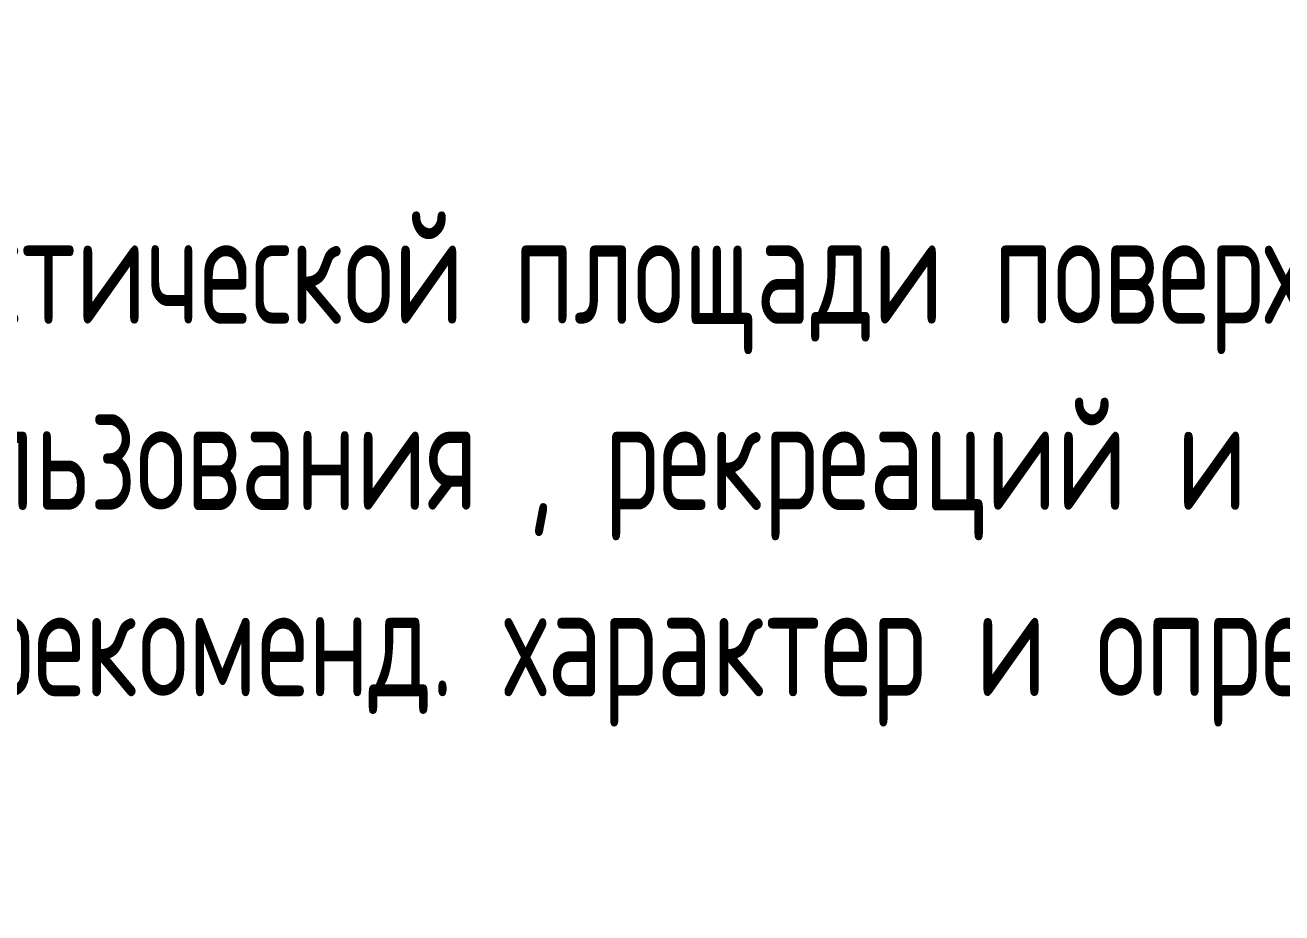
# Model space of a CAD drawing. Header units: millimetres. Extents: x 6718 to 598025, y -272259 to -37438.
# Drawn here: x 131418 to 134457, y -233157 to -231012 of the extents above; entities that cross this region are included whole.
import ezdxf

# ---------------------------------------------------------------- set-up
doc = ezdxf.new("R2010")
doc.units = ezdxf.units.MM
doc.layers.add('АР_Кровля', color=186, linetype='Continuous', lineweight=18)
doc.styles.add('ISOCPEUR', font='isocpeur.ttf', dxfattribs={"width": 0.7})

msp = doc.modelspace()

# ---------------------------------------------------------------- texts
at = {"layer": 'АР_Кровля', "color": 2, "lineweight": 40, "ltscale": 20, "insert": (127659.4, -231013.4), "char_height": 270, "attachment_point": 1, "style": 'ISOCPEUR'}
msp.add_mtext_dynamic_manual_height_columns('{\\C256;\\c0;Примечание:^J1. Все материалы даны по фактической площади поверхности облицовки без учета коэффициента на подрезку и запас 10%.\\P\\fISOCPEUR|b0|i1|c204|p34;2. \\fISOCPEUR|b0|i0|c204|p34;Стены коридоров общего пользования , рекреаций и классов покрыть антивандальным лаком "Красивые стены Люкс"*,              * ссылка на модель носит рекоменд. характер и опред. внешний вид (форма, цвет, текстура, фактура) и качественные хар-ки материала или оборудования..}', width=16096.858, gutter_width=1250, heights=[0], dxfattribs=at)

doc.saveas('drawing.dxf')
